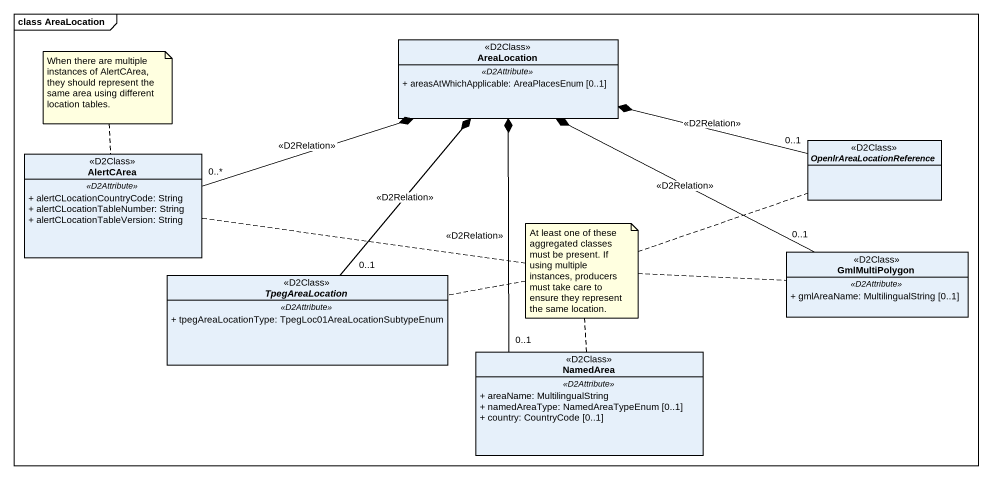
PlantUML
@startuml
mainframe class AreaLocation
hide circle
hide empty members
skinparam classAttributeIconSize 0
class AreaLocation <<D2Class>> {
  .. <<D2Attribute>> ..
  + areasAtWhichApplicable: AreaPlacesEnum [0..1]
}
class AlertCArea <<D2Class>> {
  .. <<D2Attribute>> ..
  + alertCLocationCountryCode: String
  + alertCLocationTableNumber: String
  + alertCLocationTableVersion: String
}
abstract class OpenlrAreaLocationReference <<D2Class>>
abstract class TpegAreaLocation <<D2Class>> {
  .. <<D2Attribute>> ..
  + tpegAreaLocationType: TpegLoc01AreaLocationSubtypeEnum
}
class GmlMultiPolygon <<D2Class>> {
  .. <<D2Attribute>> ..
  + gmlAreaName: MultilingualString [0..1]
}
class NamedArea <<D2Class>> {
  .. <<D2Attribute>> ..
  + areaName: MultilingualString
  + namedAreaType: NamedAreaTypeEnum [0..1]
  + country: CountryCode [0..1]
}
AlertCArea "0..*" -right-* AreaLocation : <<D2Relation>>
OpenlrAreaLocationReference "0..1" -left-* AreaLocation : <<D2Relation>>
TpegAreaLocation "0..1" -up-* AreaLocation : <<D2Relation>>
GmlMultiPolygon "0..1" -left-* AreaLocation : <<D2Relation>>
NamedArea "0..1" -up-* AreaLocation : <<D2Relation>>
note top of AlertCArea : When there are multiple instances of AlertCArea, they should represent the same area using different location tables.
note as N2
  At least one of these aggregated classes must be present. If using multiple instances, producers must take care to ensure they represent the same location.
end note
N2 .. TpegAreaLocation
N2 .. NamedArea
N2 .. GmlMultiPolygon
N2 .. AlertCArea
N2 .. OpenlrAreaLocationReference
@enduml
